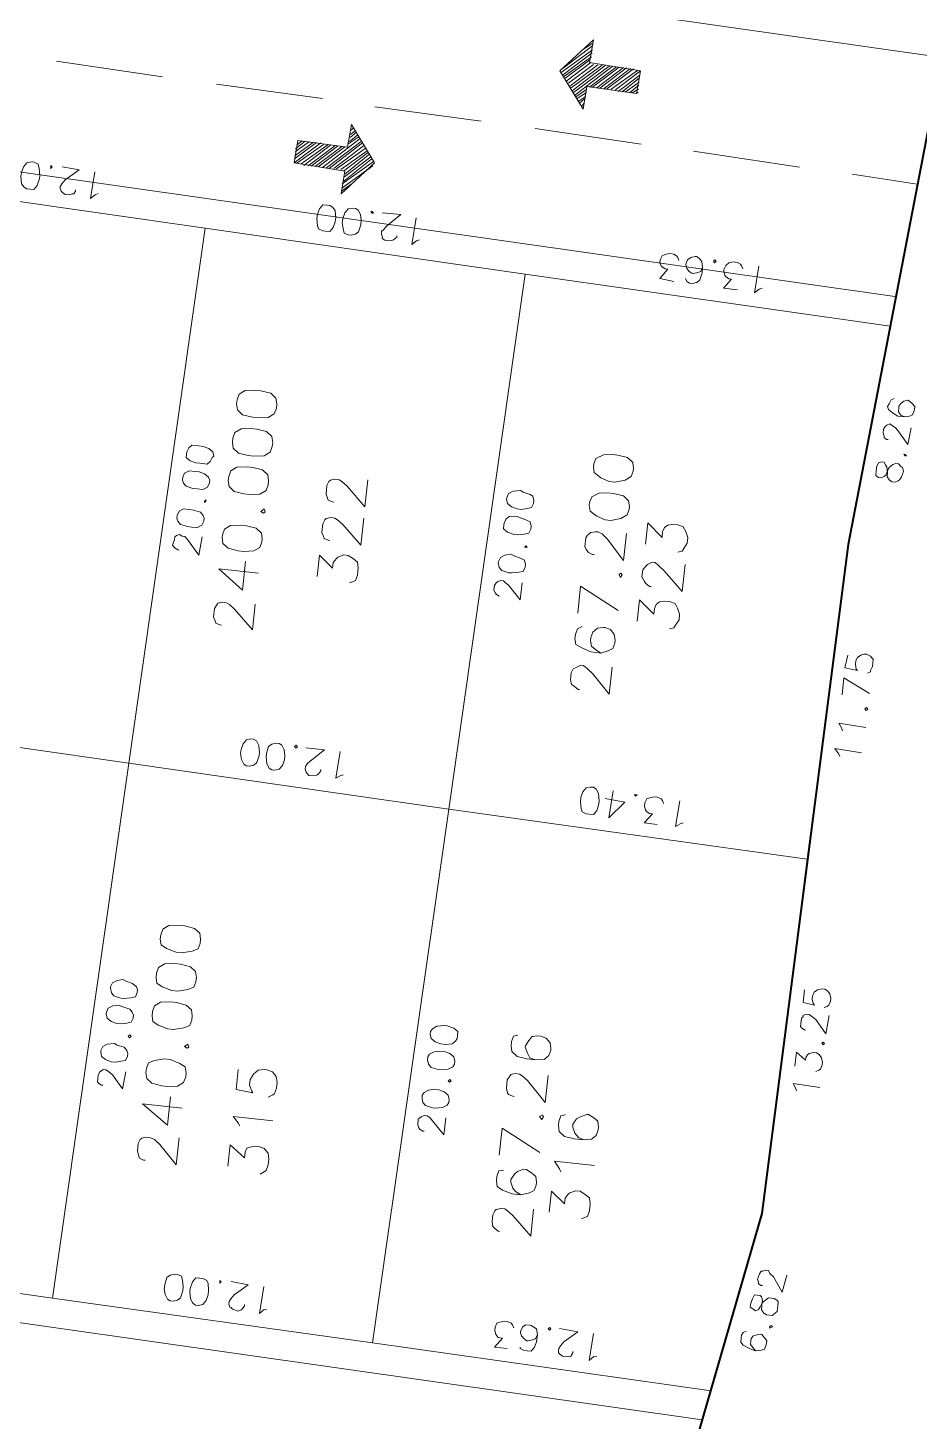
# Model space of a CAD drawing. Header units: metres. Extents: x -977055 to 805873, y -1033982 to 242021.
# Drawn here: x 2734.2 to 2767.4, y 776.1 to 828 of the extents above; entities that cross this region are included whole.
import ezdxf

# ---------------------------------------------------------------- set-up
doc = ezdxf.new("R2010")
doc.units = ezdxf.units.M
for name, color, linetype in [('PDF_acera', 7, 'Continuous'), ('PDF_areas por lote', 7, 'Continuous'), ('PDF_COTAS', 7, 'Continuous'), ('PDF_linea de centro', 7, 'Continuous'), ('PDF_LOTES', 7, 'Continuous'), ('PDF_No. lotes', 7, 'Continuous'), ('PDF_Poligono Ceres', 7, 'Continuous'), ('PDF_VIAS', 7, 'Continuous')]:
    doc.layers.add(name, color=color, linetype=linetype)

# ---------------------------------------------------------------- blocks, each defined once
blk = doc.blocks.new('CALLE')
at = {"layer": 'PDF_acera', "lineweight": 9}
for points in [[(-159.8184, -288.985536), (-157.320576, -216.294624), (-158.632992, -214.897536), (-189.707616, -213.839136), (-191.062368, -215.151552), (-193.517856, -286.868736)], [(-152.62128, -289.620576), (-150.123456, -216.506304), (-148.768704, -215.236224), (-117.651744, -216.294624), (-116.381664, -217.691712), (-118.921824, -291.822048)]]:
    blk.add_lwpolyline(points, dxfattribs=at)
at = {"layer": 'PDF_areas por lote', "lineweight": 9}
for points in [[(-187.633152, -269.637984), (-187.633152, -269.595648), (-187.590816, -269.46864), (-187.506144, -269.426304), (-187.379136, -269.383968), (-187.167456, -269.383968), (-187.040448, -269.426304), (-186.998112, -269.46864), (-186.955776, -269.595648), (-186.955776, -269.722656), (-186.998112, -269.849664), (-187.12512, -270.019008), (-187.675488, -270.569376), (-186.871104, -270.569376)], [(-185.982048, -270.569376), (-185.982048, -269.383968), (-186.532416, -270.188352), (-185.685696, -270.188352)], [(-171.630144, -270.188352), (-171.630144, -270.146016), (-171.587808, -270.019008), (-171.503136, -269.976672), (-171.418464, -269.934336), (-171.164448, -269.934336), (-171.079776, -269.976672), (-170.995104, -270.019008), (-170.952768, -270.146016), (-170.952768, -270.273024), (-170.995104, -270.357696), (-171.122112, -270.52704), (-171.67248, -271.119744), (-170.910432, -271.119744)], [(-169.97904, -271.119744), (-169.97904, -269.934336), (-170.529408, -270.696384), (-169.682688, -270.696384)], [(-188.60688, -280.306656), (-188.60688, -280.26432), (-188.522208, -280.137312), (-188.479872, -280.094976), (-188.352864, -280.05264), (-188.141184, -280.05264), (-188.014176, -280.094976), (-187.97184, -280.137312), (-187.929504, -280.26432), (-187.929504, -280.391328), (-187.97184, -280.476), (-188.098848, -280.645344), (-188.649216, -281.238048), (-187.844832, -281.238048)], [(-186.786432, -280.221984), (-186.828768, -280.094976), (-186.998112, -280.05264), (-187.12512, -280.05264), (-187.294464, -280.094976), (-187.379136, -280.26432), (-187.463808, -280.560672), (-187.463808, -280.814688), (-187.379136, -281.068704), (-187.294464, -281.195712), (-187.12512, -281.238048), (-187.040448, -281.238048), (-186.871104, -281.195712), (-186.786432, -281.068704), (-186.70176, -280.89936), (-186.70176, -280.814688), (-186.786432, -280.645344), (-186.871104, -280.560672), (-187.040448, -280.476), (-187.12512, -280.476), (-187.294464, -280.560672), (-187.379136, -280.645344), (-187.463808, -280.814688)], [(-186.151392, -281.238048), (-185.558688, -280.05264), (-186.363072, -280.05264)], [(-184.58496, -280.306656), (-184.58496, -280.26432), (-184.542624, -280.137312), (-184.500288, -280.094976), (-184.37328, -280.05264), (-184.119264, -280.05264), (-184.034592, -280.094976), (-183.94992, -280.137312), (-183.907584, -280.26432), (-183.907584, -280.391328), (-183.94992, -280.476), (-184.076928, -280.645344), (-184.669632, -281.238048), (-183.865248, -281.238048)], [(-182.764512, -280.221984), (-182.806848, -280.094976), (-182.976192, -280.05264), (-183.1032, -280.05264), (-183.272544, -280.094976), (-183.399552, -280.26432), (-183.441888, -280.560672), (-183.441888, -280.814688), (-183.399552, -281.068704), (-183.272544, -281.195712), (-183.1032, -281.238048), (-183.060864, -281.238048), (-182.89152, -281.195712), (-182.764512, -281.068704), (-182.722176, -280.89936), (-182.722176, -280.814688), (-182.764512, -280.645344), (-182.89152, -280.560672), (-183.060864, -280.476), (-183.1032, -280.476), (-183.272544, -280.560672), (-183.399552, -280.645344), (-183.441888, -280.814688)], [(-172.392192, -280.941696), (-172.392192, -280.89936), (-172.30752, -280.772352), (-172.265184, -280.68768), (-172.138176, -280.645344), (-171.926496, -280.645344), (-171.799488, -280.68768), (-171.757152, -280.772352), (-171.67248, -280.89936), (-171.67248, -280.984032), (-171.757152, -281.11104), (-171.88416, -281.280384), (-172.434528, -281.830752), (-171.630144, -281.830752)], [(-170.529408, -280.814688), (-170.61408, -280.68768), (-170.783424, -280.645344), (-170.910432, -280.645344), (-171.079776, -280.68768), (-171.164448, -280.89936), (-171.24912, -281.153376), (-171.24912, -281.449728), (-171.164448, -281.661408), (-171.079776, -281.788416), (-170.910432, -281.830752), (-170.82576, -281.830752), (-170.656416, -281.788416), (-170.529408, -281.661408), (-170.487072, -281.492064), (-170.487072, -281.449728), (-170.529408, -281.280384), (-170.656416, -281.153376), (-170.82576, -281.11104), (-170.910432, -281.11104), (-171.079776, -281.153376), (-171.164448, -281.280384), (-171.24912, -281.449728)], [(-169.936704, -281.830752), (-169.344, -280.645344), (-170.148384, -280.645344)], [(-168.370272, -280.941696), (-168.370272, -280.89936), (-168.327936, -280.772352), (-168.243264, -280.68768), (-168.158592, -280.645344), (-167.904576, -280.645344), (-167.819904, -280.68768), (-167.735232, -280.772352), (-167.692896, -280.89936), (-167.692896, -280.984032), (-167.735232, -281.11104), (-167.86224, -281.280384), (-168.454944, -281.830752), (-167.65056, -281.830752)]]:
    blk.add_lwpolyline(points, dxfattribs=at)
for points in [[(-185.050656, -269.383968), (-185.22, -269.426304), (-185.347008, -269.595648), (-185.389344, -269.892), (-185.389344, -270.061344), (-185.347008, -270.357696), (-185.22, -270.52704), (-185.050656, -270.569376), (-184.923648, -270.569376), (-184.754304, -270.52704), (-184.669632, -270.357696), (-184.58496, -270.061344), (-184.58496, -269.892), (-184.669632, -269.595648), (-184.754304, -269.426304), (-184.923648, -269.383968)], [(-183.357216, -269.383968), (-183.52656, -269.426304), (-183.611232, -269.595648), (-183.695904, -269.892), (-183.695904, -270.061344), (-183.611232, -270.357696), (-183.52656, -270.52704), (-183.357216, -270.569376), (-183.230208, -270.569376), (-183.060864, -270.52704), (-182.933856, -270.357696), (-182.89152, -270.061344), (-182.89152, -269.892), (-182.933856, -269.595648), (-183.060864, -269.426304), (-183.230208, -269.383968)], [(-182.214144, -269.383968), (-182.383488, -269.426304), (-182.46816, -269.595648), (-182.552832, -269.892), (-182.552832, -270.061344), (-182.46816, -270.357696), (-182.383488, -270.52704), (-182.214144, -270.569376), (-182.087136, -270.569376), (-181.917792, -270.52704), (-181.790784, -270.357696), (-181.748448, -270.061344), (-181.748448, -269.892), (-181.790784, -269.595648), (-181.917792, -269.426304), (-182.087136, -269.383968)], [(-181.071072, -269.383968), (-181.240416, -269.426304), (-181.325088, -269.595648), (-181.40976, -269.892), (-181.40976, -270.061344), (-181.325088, -270.357696), (-181.240416, -270.52704), (-181.071072, -270.569376), (-180.944064, -270.569376), (-180.77472, -270.52704), (-180.647712, -270.357696), (-180.605376, -270.061344), (-180.605376, -269.892), (-180.647712, -269.595648), (-180.77472, -269.426304), (-180.944064, -269.383968)], [(-169.047648, -269.934336), (-169.216992, -269.976672), (-169.344, -270.146016), (-169.386336, -270.442368), (-169.386336, -270.611712), (-169.344, -270.908064), (-169.216992, -271.077408), (-169.047648, -271.119744), (-168.962976, -271.119744), (-168.793632, -271.077408), (-168.666624, -270.908064), (-168.624288, -270.611712), (-168.624288, -270.442368), (-168.666624, -270.146016), (-168.793632, -269.976672), (-168.962976, -269.934336)], [(-167.354208, -269.934336), (-167.523552, -269.976672), (-167.65056, -270.146016), (-167.692896, -270.442368), (-167.692896, -270.611712), (-167.65056, -270.908064), (-167.523552, -271.077408), (-167.354208, -271.119744), (-167.2272, -271.119744), (-167.057856, -271.077408), (-166.930848, -270.908064), (-166.888512, -270.611712), (-166.888512, -270.442368), (-166.930848, -270.146016), (-167.057856, -269.976672), (-167.2272, -269.934336)], [(-166.211136, -269.934336), (-166.38048, -269.976672), (-166.507488, -270.146016), (-166.549824, -270.442368), (-166.549824, -270.611712), (-166.507488, -270.908064), (-166.38048, -271.077408), (-166.211136, -271.119744), (-166.084128, -271.119744), (-165.914784, -271.077408), (-165.787776, -270.908064), (-165.74544, -270.611712), (-165.74544, -270.442368), (-165.787776, -270.146016), (-165.914784, -269.976672), (-166.084128, -269.934336)], [(-165.068064, -269.934336), (-165.237408, -269.976672), (-165.364416, -270.146016), (-165.406752, -270.442368), (-165.406752, -270.611712), (-165.364416, -270.908064), (-165.237408, -271.077408), (-165.068064, -271.119744), (-164.941056, -271.119744), (-164.771712, -271.077408), (-164.644704, -270.908064), (-164.602368, -270.611712), (-164.602368, -270.442368), (-164.644704, -270.146016), (-164.771712, -269.976672), (-164.941056, -269.934336)], [(-184.1616, -270.442368), (-184.203936, -270.52704), (-184.1616, -270.569376), (-184.076928, -270.52704)], [(-168.158592, -270.992736), (-168.200928, -271.077408), (-168.158592, -271.119744), (-168.07392, -271.077408)], [(-166.930848, -280.645344), (-167.100192, -280.68768), (-167.2272, -280.89936), (-167.311872, -281.153376), (-167.311872, -281.32272), (-167.2272, -281.619072), (-167.100192, -281.788416), (-166.930848, -281.830752), (-166.846176, -281.830752), (-166.676832, -281.788416), (-166.549824, -281.619072), (-166.507488, -281.32272), (-166.507488, -281.153376), (-166.549824, -280.89936), (-166.676832, -280.68768), (-166.846176, -280.645344)], [(-165.787776, -280.645344), (-165.95712, -280.68768), (-166.084128, -280.89936), (-166.1688, -281.153376), (-166.1688, -281.32272), (-166.084128, -281.619072), (-165.95712, -281.788416), (-165.787776, -281.830752), (-165.703104, -281.830752), (-165.53376, -281.788416), (-165.406752, -281.619072), (-165.364416, -281.32272), (-165.364416, -281.153376), (-165.406752, -280.89936), (-165.53376, -280.68768), (-165.703104, -280.645344)], [(-185.092992, -281.11104), (-185.177664, -281.195712), (-185.092992, -281.238048), (-185.050656, -281.195712)], [(-168.878304, -281.74608), (-168.962976, -281.788416), (-168.878304, -281.830752), (-168.835968, -281.788416)]]:
    blk.add_lwpolyline(points, close=True, dxfattribs=at)
at = {"layer": 'PDF_COTAS', "lineweight": 9}
for points in [[(-159.39504, -263.160576), (-159.39504, -263.287584), (-159.268032, -263.372256), (-159.056352, -263.414592), (-158.97168, -263.414592), (-158.76, -263.372256), (-158.632992, -263.32992), (-158.590656, -263.202912), (-158.590656, -263.11824), (-158.632992, -262.991232), (-158.76, -262.90656), (-158.929344, -262.864224), (-159.056352, -262.864224), (-159.268032, -262.90656), (-159.352704, -262.991232), (-159.39504, -263.075904)], [(-158.717664, -263.710944), (-158.675328, -263.75328), (-158.632992, -263.710944), (-158.675328, -263.710944)], [(-185.092992, -268.791264), (-185.601024, -268.748928), (-185.22, -268.41024), (-185.135328, -268.283232), (-185.092992, -268.19856), (-185.092992, -268.113888), (-185.135328, -268.071552), (-185.177664, -268.029216), (-185.262336, -267.98688), (-185.389344, -267.98688), (-185.474016, -267.98688), (-185.516352, -268.029216), (-185.558688, -268.113888), (-185.558688, -268.156224), (-185.558688, -268.113888), (-185.516352, -268.029216), (-185.474016, -267.98688), (-185.389344, -267.98688), (-185.262336, -267.98688), (-185.177664, -268.029216), (-185.135328, -268.071552), (-185.092992, -268.113888), (-185.092992, -268.19856), (-185.135328, -268.283232), (-185.22, -268.41024), (-185.601024, -268.748928)], [(-184.58496, -267.98688), (-184.711968, -268.029216), (-184.79664, -268.156224), (-184.838976, -268.325568), (-184.838976, -268.452576), (-184.79664, -268.62192), (-184.754304, -268.748928), (-184.627296, -268.791264), (-184.542624, -268.791264), (-184.457952, -268.748928), (-184.37328, -268.664256), (-184.330944, -268.452576), (-184.288608, -268.367904), (-184.330944, -268.156224), (-184.415616, -268.029216), (-184.542624, -267.98688)], [(-184.58496, -267.98688), (-184.711968, -268.029216), (-184.79664, -268.156224), (-184.838976, -268.325568), (-184.838976, -268.452576), (-184.79664, -268.62192), (-184.754304, -268.748928), (-184.627296, -268.791264), (-184.542624, -268.791264), (-184.457952, -268.748928), (-184.37328, -268.664256), (-184.330944, -268.452576), (-184.288608, -268.367904), (-184.330944, -268.156224), (-184.415616, -268.029216), (-184.542624, -267.98688)], [(-183.441888, -268.029216), (-183.568896, -268.071552), (-183.653568, -268.19856), (-183.695904, -268.367904), (-183.695904, -268.494912), (-183.653568, -268.664256), (-183.611232, -268.791264), (-183.484224, -268.8336), (-183.399552, -268.8336), (-183.31488, -268.791264), (-183.230208, -268.706592), (-183.187872, -268.494912), (-183.145536, -268.367904), (-183.187872, -268.19856), (-183.272544, -268.071552), (-183.399552, -268.029216)], [(-183.441888, -268.029216), (-183.568896, -268.071552), (-183.653568, -268.19856), (-183.695904, -268.367904), (-183.695904, -268.494912), (-183.653568, -268.664256), (-183.611232, -268.791264), (-183.484224, -268.8336), (-183.399552, -268.8336), (-183.31488, -268.791264), (-183.230208, -268.706592), (-183.187872, -268.494912), (-183.145536, -268.367904), (-183.187872, -268.19856), (-183.272544, -268.071552), (-183.399552, -268.029216)], [(-182.67984, -268.071552), (-182.806848, -268.113888), (-182.89152, -268.19856), (-182.933856, -268.41024), (-182.933856, -268.494912), (-182.89152, -268.706592), (-182.849184, -268.8336), (-182.722176, -268.875936), (-182.637504, -268.875936), (-182.552832, -268.8336), (-182.46816, -268.706592), (-182.425824, -268.537248), (-182.383488, -268.41024), (-182.425824, -268.240896), (-182.510496, -268.113888), (-182.637504, -268.071552)], [(-182.67984, -268.071552), (-182.806848, -268.113888), (-182.89152, -268.19856), (-182.933856, -268.41024), (-182.933856, -268.494912), (-182.89152, -268.706592), (-182.849184, -268.8336), (-182.722176, -268.875936), (-182.637504, -268.875936), (-182.552832, -268.8336), (-182.46816, -268.706592), (-182.425824, -268.537248), (-182.383488, -268.41024), (-182.425824, -268.240896), (-182.510496, -268.113888), (-182.637504, -268.071552)], [(-169.089984, -269.341632), (-169.640352, -269.299296), (-169.216992, -268.918272), (-169.13232, -268.8336), (-169.13232, -268.748928), (-169.089984, -268.664256), (-169.13232, -268.579584), (-169.174656, -268.537248), (-169.259328, -268.537248), (-169.428672, -268.494912), (-169.471008, -268.537248), (-169.513344, -268.579584), (-169.55568, -268.664256), (-169.55568, -268.706592), (-169.55568, -268.664256), (-169.513344, -268.579584), (-169.471008, -268.537248), (-169.428672, -268.494912), (-169.259328, -268.537248), (-169.174656, -268.537248), (-169.13232, -268.579584), (-169.089984, -268.664256), (-169.13232, -268.748928), (-169.13232, -268.8336), (-169.216992, -268.918272), (-169.640352, -269.299296)], [(-168.624288, -268.537248), (-168.70896, -268.579584), (-168.793632, -268.664256), (-168.835968, -268.875936), (-168.835968, -269.002944), (-168.835968, -269.172288), (-168.751296, -269.299296), (-168.624288, -269.341632), (-168.539616, -269.341632), (-168.454944, -269.299296), (-168.370272, -269.214624), (-168.327936, -269.002944), (-168.327936, -268.875936), (-168.327936, -268.706592), (-168.412608, -268.579584), (-168.539616, -268.537248)], [(-168.624288, -268.537248), (-168.70896, -268.579584), (-168.793632, -268.664256), (-168.835968, -268.875936), (-168.835968, -269.002944), (-168.835968, -269.172288), (-168.751296, -269.299296), (-168.624288, -269.341632), (-168.539616, -269.341632), (-168.454944, -269.299296), (-168.370272, -269.214624), (-168.327936, -269.002944), (-168.327936, -268.875936), (-168.327936, -268.706592), (-168.412608, -268.579584), (-168.539616, -268.537248)], [(-167.481216, -268.579584), (-167.565888, -268.62192), (-167.65056, -268.706592), (-167.692896, -268.918272), (-167.692896, -269.04528), (-167.692896, -269.214624), (-167.608224, -269.341632), (-167.481216, -269.383968), (-167.396544, -269.383968), (-167.311872, -269.341632), (-167.2272, -269.214624), (-167.184864, -269.04528), (-167.184864, -268.918272), (-167.184864, -268.748928), (-167.269536, -268.62192), (-167.396544, -268.579584)], [(-167.481216, -268.579584), (-167.565888, -268.62192), (-167.65056, -268.706592), (-167.692896, -268.918272), (-167.692896, -269.04528), (-167.692896, -269.214624), (-167.608224, -269.341632), (-167.481216, -269.383968), (-167.396544, -269.383968), (-167.311872, -269.341632), (-167.2272, -269.214624), (-167.184864, -269.04528), (-167.184864, -268.918272), (-167.184864, -268.748928), (-167.269536, -268.62192), (-167.396544, -268.579584)], [(-166.719168, -268.62192), (-166.80384, -268.62192), (-166.888512, -268.748928), (-166.930848, -268.918272), (-166.930848, -269.04528), (-166.930848, -269.25696), (-166.846176, -269.341632), (-166.719168, -269.383968), (-166.676832, -269.426304), (-166.549824, -269.383968), (-166.465152, -269.25696), (-166.422816, -269.087616), (-166.422816, -268.960608), (-166.422816, -268.748928), (-166.507488, -268.664256), (-166.634496, -268.62192)], [(-166.719168, -268.62192), (-166.80384, -268.62192), (-166.888512, -268.748928), (-166.930848, -268.918272), (-166.930848, -269.04528), (-166.930848, -269.25696), (-166.846176, -269.341632), (-166.719168, -269.383968), (-166.676832, -269.426304), (-166.549824, -269.383968), (-166.465152, -269.25696), (-166.422816, -269.087616), (-166.422816, -268.960608), (-166.422816, -268.748928), (-166.507488, -268.664256), (-166.634496, -268.62192)], [(-184.034592, -268.748928), (-184.076928, -268.791264), (-184.034592, -268.8336), (-183.992256, -268.791264)], [(-184.034592, -268.748928), (-184.076928, -268.791264), (-184.034592, -268.8336), (-183.992256, -268.791264)], [(-168.031584, -269.299296), (-168.07392, -269.299296), (-168.031584, -269.341632), (-167.989248, -269.341632)], [(-168.031584, -269.299296), (-168.07392, -269.299296), (-168.031584, -269.341632), (-167.989248, -269.341632)], [(-191.697408, -270.908064), (-191.655072, -271.035072), (-191.5704, -271.119744), (-191.35872, -271.16208), (-191.231712, -271.16208), (-191.062368, -271.119744), (-190.93536, -271.077408), (-190.893024, -270.9504), (-190.893024, -270.865728), (-190.93536, -270.73872), (-191.020032, -270.654048), (-191.231712, -270.611712), (-191.35872, -270.611712), (-191.528064, -270.654048), (-191.655072, -270.73872), (-191.697408, -270.823392)], [(-175.6944, -271.458432), (-175.652064, -271.58544), (-175.567392, -271.670112), (-175.355712, -271.712448), (-175.27104, -271.712448), (-175.05936, -271.670112), (-174.932352, -271.58544), (-174.890016, -271.500768), (-174.890016, -271.416096), (-174.932352, -271.289088), (-175.05936, -271.204416), (-175.228704, -271.16208), (-175.355712, -271.16208), (-175.525056, -271.204416), (-175.652064, -271.289088), (-175.6944, -271.37376)], [(-175.6944, -271.458432), (-175.652064, -271.58544), (-175.567392, -271.670112), (-175.355712, -271.712448), (-175.27104, -271.712448), (-175.05936, -271.670112), (-174.932352, -271.58544), (-174.890016, -271.500768), (-174.890016, -271.416096), (-174.932352, -271.289088), (-175.05936, -271.204416), (-175.228704, -271.16208), (-175.355712, -271.16208), (-175.525056, -271.204416), (-175.652064, -271.289088), (-175.6944, -271.37376)], [(-191.739744, -271.670112), (-191.697408, -271.79712), (-191.5704, -271.881792), (-191.401056, -271.924128), (-191.274048, -271.924128), (-191.062368, -271.881792), (-190.977696, -271.839456), (-190.93536, -271.712448), (-190.93536, -271.627776), (-190.93536, -271.500768), (-191.062368, -271.416096), (-191.274048, -271.37376), (-191.35872, -271.37376), (-191.5704, -271.416096), (-191.697408, -271.500768), (-191.739744, -271.58544)], [(-175.736736, -272.22048), (-175.6944, -272.347488), (-175.567392, -272.43216), (-175.398048, -272.474496), (-175.27104, -272.474496), (-175.101696, -272.43216), (-174.974688, -272.347488), (-174.932352, -272.262816), (-174.932352, -272.178144), (-174.974688, -272.051136), (-175.05936, -271.966464), (-175.27104, -271.924128), (-175.355712, -271.924128), (-175.567392, -271.966464), (-175.6944, -272.051136), (-175.736736, -272.135808)], [(-175.736736, -272.22048), (-175.6944, -272.347488), (-175.567392, -272.43216), (-175.398048, -272.474496), (-175.27104, -272.474496), (-175.101696, -272.43216), (-174.974688, -272.347488), (-174.932352, -272.262816), (-174.932352, -272.178144), (-174.974688, -272.051136), (-175.05936, -271.966464), (-175.27104, -271.924128), (-175.355712, -271.924128), (-175.567392, -271.966464), (-175.6944, -272.051136), (-175.736736, -272.135808)], [(-159.691392, -272.0088), (-159.691392, -272.135808), (-159.564384, -272.22048), (-159.39504, -272.262816), (-159.268032, -272.262816), (-159.056352, -272.22048), (-158.97168, -272.135808), (-158.929344, -272.051136), (-158.929344, -271.966464), (-158.929344, -271.839456), (-159.056352, -271.754784), (-159.225696, -271.712448), (-159.352704, -271.712448), (-159.564384, -271.754784), (-159.649056, -271.79712), (-159.691392, -271.924128)], [(-191.020032, -272.22048), (-190.977696, -272.262816), (-190.93536, -272.22048), (-190.977696, -272.22048)], [(-175.017024, -272.770848), (-174.974688, -272.813184), (-174.932352, -272.770848), (-174.974688, -272.728512)], [(-175.017024, -272.770848), (-174.974688, -272.813184), (-174.932352, -272.770848), (-174.974688, -272.728512)], [(-159.733728, -272.770848), (-159.691392, -272.897856), (-159.60672, -272.982528), (-159.39504, -273.024864), (-159.268032, -273.024864), (-159.098688, -272.982528), (-158.97168, -272.897856), (-158.929344, -272.813184), (-158.929344, -272.728512), (-158.97168, -272.601504), (-159.098688, -272.516832), (-159.268032, -272.474496), (-159.39504, -272.474496), (-159.564384, -272.516832), (-159.691392, -272.559168), (-159.733728, -272.686176)], [(-174.974688, -273.0672), (-174.974688, -273.617568), (-175.355712, -273.236544), (-175.440384, -273.151872), (-175.525056, -273.109536), (-175.609728, -273.109536), (-175.6944, -273.151872), (-175.736736, -273.194208), (-175.779072, -273.236544), (-175.779072, -273.405888), (-175.736736, -273.49056), (-175.6944, -273.532896), (-175.609728, -273.575232), (-175.567392, -273.575232), (-175.609728, -273.575232), (-175.6944, -273.532896), (-175.736736, -273.49056), (-175.779072, -273.405888), (-175.779072, -273.236544), (-175.736736, -273.194208), (-175.6944, -273.151872), (-175.609728, -273.109536), (-175.525056, -273.109536), (-175.440384, -273.151872), (-175.355712, -273.236544), (-174.974688, -273.617568)], [(-159.014016, -273.321216), (-159.014016, -273.363552), (-158.97168, -273.321216), (-158.97168, -273.27888)], [(-174.974688, -274.083264), (-175.779072, -274.040928), (-175.6944, -274.167936), (-175.652064, -274.252608), (-175.6944, -274.167936), (-175.779072, -274.040928)], [(-185.43168, -278.3592), (-185.939712, -278.3592), (-185.558688, -277.978176), (-185.474016, -277.893504), (-185.43168, -277.808832), (-185.43168, -277.72416), (-185.474016, -277.639488), (-185.516352, -277.597152), (-185.558688, -277.554816), (-185.728032, -277.554816), (-185.812704, -277.597152), (-185.85504, -277.639488), (-185.897376, -277.72416), (-185.897376, -277.766496), (-185.897376, -277.72416), (-185.85504, -277.639488), (-185.812704, -277.597152), (-185.728032, -277.554816), (-185.558688, -277.554816), (-185.516352, -277.597152), (-185.474016, -277.639488), (-185.43168, -277.72416), (-185.43168, -277.808832), (-185.474016, -277.893504), (-185.558688, -277.978176), (-185.939712, -278.3592)], [(-184.923648, -277.597152), (-185.050656, -277.639488), (-185.135328, -277.72416), (-185.177664, -277.93584), (-185.177664, -278.020512), (-185.135328, -278.232192), (-185.050656, -278.3592), (-184.965984, -278.401536), (-184.881312, -278.401536), (-184.754304, -278.3592), (-184.669632, -278.232192), (-184.627296, -278.062848), (-184.627296, -277.93584), (-184.669632, -277.766496), (-184.754304, -277.639488), (-184.838976, -277.597152)], [(-184.923648, -277.597152), (-185.050656, -277.639488), (-185.135328, -277.72416), (-185.177664, -277.93584), (-185.177664, -278.020512), (-185.135328, -278.232192), (-185.050656, -278.3592), (-184.965984, -278.401536), (-184.881312, -278.401536), (-184.754304, -278.3592), (-184.669632, -278.232192), (-184.627296, -278.062848), (-184.627296, -277.93584), (-184.669632, -277.766496), (-184.754304, -277.639488), (-184.838976, -277.597152)], [(-183.780576, -277.639488), (-183.907584, -277.681824), (-183.992256, -277.766496), (-184.034592, -277.978176), (-184.034592, -278.062848), (-183.992256, -278.274528), (-183.907584, -278.401536), (-183.822912, -278.443872), (-183.73824, -278.443872), (-183.611232, -278.401536), (-183.52656, -278.274528), (-183.484224, -278.105184), (-183.484224, -277.978176), (-183.52656, -277.808832), (-183.611232, -277.681824), (-183.695904, -277.639488)], [(-183.780576, -277.639488), (-183.907584, -277.681824), (-183.992256, -277.766496), (-184.034592, -277.978176), (-184.034592, -278.062848), (-183.992256, -278.274528), (-183.907584, -278.401536), (-183.822912, -278.443872), (-183.73824, -278.443872), (-183.611232, -278.401536), (-183.52656, -278.274528), (-183.484224, -278.105184), (-183.484224, -277.978176), (-183.52656, -277.808832), (-183.611232, -277.681824), (-183.695904, -277.639488)], [(-183.018528, -277.639488), (-183.145536, -277.681824), (-183.230208, -277.808832), (-183.272544, -277.978176), (-183.272544, -278.105184), (-183.230208, -278.316864), (-183.145536, -278.401536), (-183.060864, -278.443872), (-182.976192, -278.443872), (-182.849184, -278.443872), (-182.764512, -278.316864), (-182.722176, -278.105184), (-182.722176, -278.020512), (-182.764512, -277.808832), (-182.849184, -277.681824), (-182.933856, -277.639488)], [(-183.018528, -277.639488), (-183.145536, -277.681824), (-183.230208, -277.808832), (-183.272544, -277.978176), (-183.272544, -278.105184), (-183.230208, -278.316864), (-183.145536, -278.401536), (-183.060864, -278.443872), (-182.976192, -278.443872), (-182.849184, -278.443872), (-182.764512, -278.316864), (-182.722176, -278.105184), (-182.722176, -278.020512), (-182.764512, -277.808832), (-182.849184, -277.681824), (-182.933856, -277.639488)], [(-169.428672, -278.909568), (-169.936704, -278.909568), (-169.55568, -278.528544), (-169.471008, -278.401536), (-169.428672, -278.3592), (-169.428672, -278.274528), (-169.471008, -278.189856), (-169.513344, -278.14752), (-169.598016, -278.105184), (-169.725024, -278.105184), (-169.809696, -278.14752), (-169.852032, -278.189856), (-169.894368, -278.274528), (-169.852032, -278.189856), (-169.809696, -278.14752), (-169.725024, -278.105184), (-169.598016, -278.105184), (-169.513344, -278.14752), (-169.471008, -278.189856), (-169.428672, -278.274528), (-169.428672, -278.3592), (-169.471008, -278.401536), (-169.55568, -278.528544), (-169.936704, -278.909568)], [(-168.92064, -278.14752), (-169.047648, -278.189856), (-169.13232, -278.274528), (-169.174656, -278.486208), (-169.174656, -278.57088), (-169.13232, -278.78256), (-169.089984, -278.909568), (-168.962976, -278.951904), (-168.878304, -278.951904), (-168.751296, -278.909568), (-168.70896, -278.78256), (-168.666624, -278.613216), (-168.624288, -278.486208), (-168.666624, -278.316864), (-168.751296, -278.189856), (-168.878304, -278.14752)], [(-168.92064, -278.14752), (-169.047648, -278.189856), (-169.13232, -278.274528), (-169.174656, -278.486208), (-169.174656, -278.57088), (-169.13232, -278.78256), (-169.089984, -278.909568), (-168.962976, -278.951904), (-168.878304, -278.951904), (-168.751296, -278.909568), (-168.70896, -278.78256), (-168.666624, -278.613216), (-168.624288, -278.486208), (-168.666624, -278.316864), (-168.751296, -278.189856), (-168.878304, -278.14752)], [(-167.777568, -278.189856), (-167.904576, -278.189856), (-167.989248, -278.316864), (-168.031584, -278.528544), (-168.031584, -278.613216), (-167.989248, -278.824896), (-167.946912, -278.951904), (-167.819904, -278.99424), (-167.735232, -278.99424), (-167.608224, -278.951904), (-167.565888, -278.824896), (-167.523552, -278.655552), (-167.481216, -278.528544), (-167.523552, -278.316864), (-167.608224, -278.232192), (-167.735232, -278.189856)], [(-167.777568, -278.189856), (-167.904576, -278.189856), (-167.989248, -278.316864), (-168.031584, -278.528544), (-168.031584, -278.613216), (-167.989248, -278.824896), (-167.946912, -278.951904), (-167.819904, -278.99424), (-167.735232, -278.99424), (-167.608224, -278.951904), (-167.565888, -278.824896), (-167.523552, -278.655552), (-167.481216, -278.528544), (-167.523552, -278.316864), (-167.608224, -278.232192), (-167.735232, -278.189856)], [(-167.01552, -278.189856), (-167.142528, -278.232192), (-167.2272, -278.3592), (-167.269536, -278.528544), (-167.269536, -278.655552), (-167.2272, -278.824896), (-167.184864, -278.951904), (-167.057856, -278.99424), (-166.973184, -278.99424), (-166.846176, -278.951904), (-166.80384, -278.867232), (-166.761504, -278.655552), (-166.719168, -278.57088), (-166.761504, -278.3592), (-166.846176, -278.232192), (-166.973184, -278.189856)], [(-167.01552, -278.189856), (-167.142528, -278.232192), (-167.2272, -278.3592), (-167.269536, -278.528544), (-167.269536, -278.655552), (-167.2272, -278.824896), (-167.184864, -278.951904), (-167.057856, -278.99424), (-166.973184, -278.99424), (-166.846176, -278.951904), (-166.80384, -278.867232), (-166.761504, -278.655552), (-166.719168, -278.57088), (-166.761504, -278.3592), (-166.846176, -278.232192), (-166.973184, -278.189856)], [(-184.330944, -278.316864), (-184.37328, -278.3592), (-184.330944, -278.401536), (-184.288608, -278.3592)], [(-184.330944, -278.316864), (-184.37328, -278.3592), (-184.330944, -278.401536), (-184.288608, -278.3592)], [(-168.370272, -278.867232), (-168.370272, -278.909568), (-168.370272, -278.951904), (-168.327936, -278.909568)], [(-168.370272, -278.867232), (-168.370272, -278.909568), (-168.370272, -278.951904), (-168.327936, -278.909568)], [(-176.033088, -281.619072), (-176.033088, -281.74608), (-175.90608, -281.830752), (-175.6944, -281.873088), (-175.609728, -281.873088), (-175.398048, -281.830752), (-175.27104, -281.74608), (-175.228704, -281.661408), (-175.228704, -281.576736), (-175.27104, -281.449728), (-175.398048, -281.365056), (-175.567392, -281.32272), (-175.6944, -281.32272), (-175.90608, -281.365056), (-175.990752, -281.407392), (-176.033088, -281.5344)], [(-176.033088, -281.619072), (-176.033088, -281.74608), (-175.90608, -281.830752), (-175.6944, -281.873088), (-175.609728, -281.873088), (-175.398048, -281.830752), (-175.27104, -281.74608), (-175.228704, -281.661408), (-175.228704, -281.576736), (-175.27104, -281.449728), (-175.398048, -281.365056), (-175.567392, -281.32272), (-175.6944, -281.32272), (-175.90608, -281.365056), (-175.990752, -281.407392), (-176.033088, -281.5344)], [(-191.35872, -282.084768), (-191.316384, -282.127104), (-191.274048, -282.084768), (-191.316384, -282.042432)], [(-175.525056, -282.042432), (-175.567392, -282.635136), (-176.075424, -282.211776), (-175.27104, -282.254112), (-176.075424, -282.211776), (-175.567392, -282.635136)], [(-175.355712, -282.931488), (-175.313376, -282.973824), (-175.313376, -282.931488), (-175.313376, -282.889152)], [(-175.355712, -282.931488), (-175.313376, -282.973824), (-175.313376, -282.931488), (-175.313376, -282.889152)], [(-175.48272, -283.778208), (-175.398048, -283.735872), (-175.355712, -283.693536), (-175.313376, -283.566528), (-175.313376, -283.481856), (-175.355712, -283.354848), (-175.398048, -283.270176), (-175.525056, -283.22784), (-175.609728, -283.22784), (-175.736736, -283.270176), (-175.779072, -283.312512), (-175.821408, -283.397184), (-175.821408, -283.481856), (-176.11776, -283.270176), (-176.11776, -283.6512), (-176.11776, -283.270176), (-175.821408, -283.481856), (-175.821408, -283.397184), (-175.779072, -283.312512), (-175.736736, -283.270176), (-175.609728, -283.22784), (-175.525056, -283.22784), (-175.398048, -283.270176), (-175.355712, -283.354848), (-175.313376, -283.481856), (-175.313376, -283.566528), (-175.355712, -283.693536), (-175.398048, -283.735872)], [(-159.39504, -283.566528), (-159.352704, -283.608864), (-159.310368, -283.566528), (-159.352704, -283.524192)], [(-175.355712, -284.243904), (-176.11776, -284.201568), (-176.033088, -284.328576), (-175.990752, -284.413248), (-176.033088, -284.328576), (-176.11776, -284.201568)], [(-189.919296, -287.927136), (-190.046304, -287.927136), (-190.08864, -288.011808), (-190.130976, -288.09648), (-190.08864, -288.181152), (-190.003968, -288.223488), (-189.87696, -288.265824), (-189.792288, -288.350496), (-189.707616, -288.435168), (-189.707616, -288.51984), (-189.707616, -288.604512), (-189.749952, -288.689184), (-189.792288, -288.73152), (-189.919296, -288.73152), (-190.08864, -288.73152), (-190.173312, -288.646848), (-190.215648, -288.604512), (-190.215648, -288.51984), (-190.215648, -288.435168), (-190.173312, -288.350496), (-190.08864, -288.265824), (-189.961632, -288.265824), (-189.792288, -288.265824), (-189.707616, -288.223488), (-189.66528, -288.181152), (-189.66528, -288.09648), (-189.66528, -288.011808), (-189.792288, -287.969472)], [(-190.554336, -288.562176), (-190.596672, -288.562176), (-190.554336, -288.646848), (-190.512, -288.604512)], [(-182.0448, -289.197216), (-182.087136, -289.239552), (-182.0448, -289.281888), (-182.002464, -289.239552)], [(-165.025728, -288.985536), (-165.152736, -288.985536), (-165.195072, -289.070208), (-165.195072, -289.15488), (-165.152736, -289.239552), (-165.1104, -289.281888), (-164.941056, -289.324224), (-164.856384, -289.36656), (-164.771712, -289.451232), (-164.729376, -289.535904), (-164.729376, -289.620576), (-164.814048, -289.705248), (-164.814048, -289.747584), (-164.941056, -289.78992), (-165.1104, -289.747584), (-165.195072, -289.705248), (-165.237408, -289.662912), (-165.279744, -289.57824), (-165.279744, -289.493568), (-165.237408, -289.408896), (-165.152736, -289.324224), (-165.025728, -289.324224), (-164.856384, -289.281888), (-164.814048, -289.239552), (-164.729376, -289.197216), (-164.729376, -289.112544), (-164.771712, -289.027872), (-164.89872, -288.985536)], [(-172.053504, -289.408896), (-172.09584, -289.451232), (-172.053504, -289.493568), (-172.011168, -289.451232)], [(-164.433024, -289.747584), (-164.47536, -289.78992), (-164.47536, -289.832256), (-164.433024, -289.78992)]]:
    blk.add_lwpolyline(points, close=True, dxfattribs=at)
for points in [[(-159.268032, -264.515328), (-159.310368, -264.515328), (-159.39504, -264.472992), (-159.39504, -264.430656), (-159.437376, -264.345984), (-159.437376, -264.218976), (-159.39504, -264.134304), (-159.352704, -264.091968), (-159.268032, -264.049632), (-159.225696, -264.049632), (-159.141024, -264.091968), (-159.014016, -264.17664), (-158.675328, -264.557664), (-158.632992, -264.049632)], [(-159.310368, -265.192704), (-159.352704, -265.108032), (-159.479712, -264.981024), (-158.675328, -265.02336)], [(-191.5704, -273.024864), (-191.612736, -273.024864), (-191.697408, -272.982528), (-191.739744, -272.940192), (-191.78208, -272.85552), (-191.739744, -272.686176), (-191.697408, -272.64384), (-191.697408, -272.601504), (-191.612736, -272.559168), (-191.528064, -272.559168), (-191.443392, -272.601504), (-191.316384, -272.686176), (-190.977696, -273.0672), (-190.93536, -272.559168)], [(-191.655072, -273.70224), (-191.655072, -273.617568), (-191.78208, -273.49056), (-190.977696, -273.532896)], [(-159.60672, -274.1256), (-159.649056, -274.1256), (-159.691392, -274.083264), (-159.733728, -274.040928), (-159.776064, -273.956256), (-159.776064, -273.786912), (-159.733728, -273.70224), (-159.691392, -273.70224), (-159.60672, -273.659904), (-159.522048, -273.659904), (-159.479712, -273.70224), (-159.352704, -273.786912), (-158.97168, -274.167936), (-158.97168, -273.617568)], [(-159.649056, -274.802976), (-159.691392, -274.718304), (-159.8184, -274.591296), (-159.014016, -274.633632)], [(-192.036096, -280.89936), (-192.036096, -280.518336), (-191.739744, -280.730016), (-191.739744, -280.603008), (-191.697408, -280.560672), (-191.655072, -280.518336), (-191.528064, -280.476), (-191.443392, -280.476), (-191.316384, -280.518336), (-191.274048, -280.603008), (-191.231712, -280.730016), (-191.231712, -280.814688), (-191.274048, -280.941696), (-191.316384, -280.984032), (-191.401056, -281.026368)], [(-191.951424, -281.280384), (-191.99376, -281.280384), (-192.036096, -281.407392), (-192.036096, -281.492064), (-192.036096, -281.619072), (-191.909088, -281.703744), (-191.739744, -281.74608), (-191.528064, -281.74608), (-191.35872, -281.703744), (-191.316384, -281.619072), (-191.274048, -281.5344), (-191.274048, -281.492064), (-191.274048, -281.365056), (-191.35872, -281.280384), (-191.485728, -281.238048), (-191.528064, -281.238048), (-191.612736, -281.280384), (-191.697408, -281.365056), (-191.739744, -281.449728), (-191.739744, -281.492064), (-191.697408, -281.619072), (-191.655072, -281.703744), (-191.528064, -281.74608)], [(-160.072416, -282.423456), (-160.03008, -282.000096), (-159.733728, -282.211776), (-159.733728, -282.127104), (-159.691392, -282.042432), (-159.649056, -282.000096), (-159.564384, -281.95776), (-159.479712, -281.95776), (-159.352704, -282.000096), (-159.310368, -282.084768), (-159.268032, -282.211776), (-159.268032, -282.338784), (-159.310368, -282.423456), (-159.352704, -282.465792), (-159.437376, -282.508128)], [(-191.909088, -282.846816), (-191.951424, -282.846816), (-192.036096, -282.80448), (-192.078432, -282.80448), (-192.078432, -282.719808), (-192.078432, -282.550464), (-192.036096, -282.465792), (-191.99376, -282.423456), (-191.951424, -282.423456), (-191.866752, -282.423456), (-191.78208, -282.465792), (-191.655072, -282.550464), (-191.316384, -282.931488), (-191.274048, -282.38112)], [(-159.945408, -282.762144), (-160.03008, -282.80448), (-160.072416, -282.889152), (-160.072416, -282.973824), (-160.03008, -283.100832), (-159.945408, -283.185504), (-159.733728, -283.22784), (-159.564384, -283.22784), (-159.39504, -283.185504), (-159.310368, -283.100832), (-159.268032, -283.01616), (-159.268032, -282.973824), (-159.310368, -282.846816), (-159.39504, -282.762144), (-159.522048, -282.719808), (-159.649056, -282.762144), (-159.733728, -282.846816), (-159.776064, -282.931488), (-159.776064, -282.973824), (-159.733728, -283.100832), (-159.691392, -283.185504), (-159.564384, -283.22784)], [(-191.99376, -283.566528), (-191.99376, -283.481856), (-192.120768, -283.354848), (-191.316384, -283.397184)], [(-160.114752, -284.328576), (-160.114752, -283.905216), (-159.8184, -284.116896), (-159.8184, -284.032224), (-159.776064, -283.947552), (-159.733728, -283.905216), (-159.60672, -283.86288), (-159.564384, -283.86288), (-159.437376, -283.905216), (-159.352704, -283.989888), (-159.310368, -284.116896), (-159.310368, -284.243904), (-159.352704, -284.328576), (-159.39504, -284.370912), (-159.479712, -284.413248)], [(-159.987744, -285.048288), (-160.03008, -284.963616), (-160.157088, -284.836608), (-159.352704, -284.878944)], [(-190.766016, -287.8848), (-190.808352, -287.800128), (-190.893024, -287.757792), (-190.977696, -287.757792), (-191.104704, -287.757792), (-191.189376, -287.842464), (-191.274048, -288.054144), (-191.316384, -288.223488), (-191.274048, -288.392832), (-191.231712, -288.477504), (-191.104704, -288.51984), (-190.977696, -288.51984), (-190.893024, -288.435168), (-190.808352, -288.350496), (-190.808352, -288.30816), (-190.850688, -288.181152), (-190.893024, -288.09648), (-190.977696, -288.054144), (-191.020032, -288.054144), (-191.14704, -288.054144), (-191.231712, -288.138816), (-191.316384, -288.223488)], [(-189.368928, -288.223488), (-189.368928, -288.181152), (-189.326592, -288.09648), (-189.284256, -288.09648), (-189.199584, -288.054144), (-189.03024, -288.09648), (-188.945568, -288.138816), (-188.945568, -288.181152), (-188.903232, -288.265824), (-188.903232, -288.350496), (-188.987904, -288.392832), (-189.072576, -288.51984), (-189.495936, -288.816192), (-188.987904, -288.900864)], [(-183.52656, -288.604512), (-183.441888, -288.562176), (-183.31488, -288.477504), (-183.357216, -289.281888)], [(-182.806848, -288.477504), (-182.383488, -288.477504), (-182.595168, -288.773856), (-182.510496, -288.773856), (-182.425824, -288.816192), (-182.383488, -288.858528), (-182.341152, -288.985536), (-182.341152, -289.070208), (-182.383488, -289.15488), (-182.46816, -289.239552), (-182.595168, -289.281888), (-182.67984, -289.281888), (-182.806848, -289.239552), (-182.849184, -289.197216), (-182.89152, -289.112544)], [(-181.706112, -288.689184), (-181.706112, -288.646848), (-181.663776, -288.562176), (-181.62144, -288.51984), (-181.536768, -288.51984), (-181.367424, -288.51984), (-181.325088, -288.562176), (-181.282752, -288.562176), (-181.240416, -288.646848), (-181.240416, -288.73152), (-181.282752, -288.816192), (-181.367424, -288.9432), (-181.748448, -289.281888), (-181.19808, -289.324224)], [(-180.520704, -288.51984), (-180.901728, -288.51984), (-180.944064, -288.858528), (-180.901728, -288.816192), (-180.77472, -288.773856), (-180.690048, -288.773856), (-180.56304, -288.816192), (-180.478368, -288.900864), (-180.436032, -289.027872), (-180.436032, -289.112544), (-180.478368, -289.197216), (-180.56304, -289.281888), (-180.690048, -289.324224), (-180.77472, -289.324224), (-180.901728, -289.281888), (-180.944064, -289.239552), (-180.9864, -289.15488)], [(-173.535264, -288.816192), (-173.450592, -288.773856), (-173.323584, -288.646848), (-173.36592, -289.451232)], [(-172.773216, -288.816192), (-172.688544, -288.773856), (-172.561536, -288.689184), (-172.603872, -289.493568)], [(-171.587808, -289.493568), (-171.206784, -288.689184), (-171.714816, -288.689184)], [(-170.529408, -288.73152), (-170.910432, -288.689184), (-170.952768, -289.070208), (-170.910432, -289.027872), (-170.783424, -288.985536), (-170.656416, -288.985536), (-170.571744, -289.027872), (-170.487072, -289.112544), (-170.444736, -289.197216), (-170.444736, -289.281888), (-170.487072, -289.408896), (-170.571744, -289.493568), (-170.698752, -289.493568), (-170.783424, -289.493568), (-170.910432, -289.451232), (-170.952768, -289.451232), (-170.995104, -289.36656)], [(-164.052, -289.239552), (-164.052, -289.197216), (-164.009664, -289.112544), (-163.967328, -289.112544), (-163.882656, -289.070208), (-163.755648, -289.070208), (-163.670976, -289.112544), (-163.62864, -289.15488), (-163.586304, -289.239552), (-163.62864, -289.324224), (-163.670976, -289.408896), (-163.755648, -289.493568), (-164.136672, -289.832256), (-163.62864, -289.874592)], [(-162.824256, -289.281888), (-162.866592, -289.197216), (-162.9936, -289.15488), (-163.078272, -289.112544), (-163.162944, -289.15488), (-163.247616, -289.281888), (-163.332288, -289.451232), (-163.332288, -289.662912), (-163.289952, -289.78992), (-163.247616, -289.874592), (-163.120608, -289.916928), (-163.078272, -289.916928), (-162.9936, -289.916928), (-162.908928, -289.832256), (-162.824256, -289.705248), (-162.866592, -289.57824), (-162.951264, -289.493568), (-163.035936, -289.451232), (-163.078272, -289.451232), (-163.20528, -289.451232), (-163.289952, -289.535904), (-163.332288, -289.662912)]]:
    blk.add_lwpolyline(points, dxfattribs=at)
at = {"layer": 'PDF_linea de centro', "lineweight": 9}
for points in [[(-155.542464, -263.5416), (-155.669472, -266.7168)], [(-155.711808, -268.325568), (-155.79648, -271.500768)], [(-155.881152, -273.0672), (-155.965824, -276.2424)], [(-156.00816, -277.851168), (-156.135168, -281.026368)], [(-156.177504, -282.5928), (-156.304512, -285.768)], [(-156.346848, -287.334432), (-156.43152, -289.281888)]]:
    blk.add_lwpolyline(points, dxfattribs=at)
at = {"layer": 'PDF_LOTES', "lineweight": 20}
for points in [[(-191.655072, -257.741568), (-191.99376, -267.35184), (-175.990752, -267.902208), (-175.652064, -258.291936)], [(-175.652064, -258.291936), (-175.990752, -267.902208), (-159.987744, -268.452576), (-159.649056, -258.842304)], [(-191.99376, -267.35184), (-192.290112, -276.919776), (-176.32944, -277.470144), (-175.990752, -267.902208)], [(-175.990752, -267.902208), (-176.32944, -277.470144), (-160.326432, -278.020512), (-159.987744, -268.452576)], [(-192.290112, -276.919776), (-192.6288, -287.03808), (-187.252128, -287.969472), (-176.668128, -288.181152), (-176.32944, -277.470144)], [(-176.32944, -277.470144), (-176.668128, -288.181152), (-167.269536, -288.392832), (-160.707456, -288.9432), (-160.326432, -278.020512)]]:
    blk.add_lwpolyline(points, close=True, dxfattribs=at)
at = {"layer": 'PDF_No. lotes', "lineweight": 20}
for points in [[(-187.54848, -272.093472), (-186.91344, -272.093472), (-187.252128, -272.559168), (-187.082784, -272.559168), (-186.955776, -272.601504), (-186.91344, -272.686176), (-186.871104, -272.85552), (-186.871104, -272.940192), (-186.91344, -273.109536), (-187.040448, -273.236544), (-187.209792, -273.27888), (-187.379136, -273.27888), (-187.54848, -273.236544), (-187.590816, -273.194208), (-187.675488, -273.0672)], [(-186.320736, -272.305152), (-186.236064, -272.262816), (-186.06672, -272.093472), (-186.06672, -273.27888)], [(-184.669632, -272.093472), (-185.262336, -272.093472), (-185.304672, -272.601504), (-185.262336, -272.559168), (-185.092992, -272.474496), (-184.923648, -272.474496), (-184.754304, -272.559168), (-184.627296, -272.686176), (-184.58496, -272.85552), (-184.58496, -272.940192), (-184.627296, -273.109536), (-184.754304, -273.236544), (-184.923648, -273.27888), (-185.092992, -273.27888), (-185.262336, -273.236544), (-185.304672, -273.194208), (-185.389344, -273.0672)], [(-169.894368, -272.85552), (-169.259328, -272.85552), (-169.598016, -273.27888), (-169.428672, -273.27888), (-169.301664, -273.363552), (-169.259328, -273.405888), (-169.174656, -273.575232), (-169.174656, -273.70224), (-169.259328, -273.871584), (-169.344, -273.998592), (-169.513344, -274.040928), (-169.725024, -274.040928), (-169.894368, -273.998592), (-169.936704, -273.91392), (-169.97904, -273.829248)], [(-168.793632, -273.109536), (-168.793632, -273.0672), (-168.751296, -272.940192), (-168.666624, -272.897856), (-168.581952, -272.85552), (-168.327936, -272.85552), (-168.200928, -272.897856), (-168.158592, -272.940192), (-168.116256, -273.0672), (-168.116256, -273.194208), (-168.158592, -273.27888), (-168.2856, -273.448224), (-168.835968, -274.040928), (-168.031584, -274.040928)], [(-167.65056, -273.109536), (-167.65056, -273.0672), (-167.608224, -272.940192), (-167.523552, -272.897856), (-167.43888, -272.85552), (-167.184864, -272.85552), (-167.057856, -272.897856), (-167.01552, -272.940192), (-166.973184, -273.0672), (-166.973184, -273.194208), (-167.01552, -273.27888), (-167.142528, -273.448224), (-167.692896, -274.040928), (-166.888512, -274.040928)], [(-187.887168, -281.703744), (-187.252128, -281.703744), (-187.590816, -282.127104), (-187.421472, -282.127104), (-187.294464, -282.211776), (-187.252128, -282.254112), (-187.167456, -282.423456), (-187.167456, -282.550464), (-187.252128, -282.719808), (-187.3368, -282.846816), (-187.506144, -282.889152), (-187.717824, -282.889152), (-187.887168, -282.846816), (-187.929504, -282.762144), (-187.97184, -282.677472)], [(-186.659424, -281.915424), (-186.574752, -281.873088), (-186.363072, -281.703744), (-186.363072, -282.889152)], [(-184.965984, -281.873088), (-185.00832, -281.74608), (-185.177664, -281.703744), (-185.304672, -281.703744), (-185.474016, -281.74608), (-185.601024, -281.915424), (-185.64336, -282.211776), (-185.64336, -282.508128), (-185.601024, -282.719808), (-185.474016, -282.846816), (-185.304672, -282.889152), (-185.22, -282.889152), (-185.050656, -282.846816), (-184.965984, -282.719808), (-184.881312, -282.550464), (-184.881312, -282.508128), (-184.965984, -282.338784), (-185.050656, -282.211776), (-185.22, -282.127104), (-185.304672, -282.127104), (-185.474016, -282.211776), (-185.601024, -282.338784), (-185.64336, -282.508128)], [(-170.19072, -282.423456), (-169.55568, -282.423456), (-169.936704, -282.889152), (-169.76736, -282.889152), (-169.640352, -282.931488), (-169.55568, -283.01616), (-169.513344, -283.185504), (-169.513344, -283.312512), (-169.55568, -283.481856), (-169.682688, -283.566528), (-169.852032, -283.6512), (-170.021376, -283.6512), (-170.19072, -283.566528), (-170.275392, -283.524192), (-170.317728, -283.397184)], [(-169.13232, -282.719808), (-169.13232, -282.677472), (-169.047648, -282.550464), (-169.005312, -282.508128), (-168.878304, -282.423456), (-168.666624, -282.423456), (-168.539616, -282.508128), (-168.49728, -282.550464), (-168.412608, -282.677472), (-168.412608, -282.762144), (-168.49728, -282.889152), (-168.624288, -283.058496), (-169.174656, -283.6512), (-168.370272, -283.6512)], [(-167.904576, -282.423456), (-167.269536, -282.423456), (-167.65056, -282.889152), (-167.481216, -282.889152), (-167.354208, -282.931488), (-167.269536, -283.01616), (-167.2272, -283.185504), (-167.2272, -283.312512), (-167.269536, -283.481856), (-167.396544, -283.566528), (-167.565888, -283.6512), (-167.735232, -283.6512), (-167.904576, -283.566528), (-167.989248, -283.524192), (-168.031584, -283.397184)]]:
    blk.add_lwpolyline(points, dxfattribs=at)
at = {"layer": 'PDF_Poligono Ceres', "lineweight": 40}
blk.add_lwpolyline([(-136.067904, -290.975328), (-136.194912, -290.975328), (-167.269536, -288.392832), (-187.252128, -287.969472), (-214.177824, -283.22784)], dxfattribs=at)
at = {"layer": 'PDF_VIAS', "lineweight": 20}
for points in [[(-156.473856, -272.43216), (-157.151232, -272.389824), (-157.108896, -270.908064), (-157.786272, -270.865728), (-157.870944, -272.389824), (-158.54832, -272.347488), (-157.532256, -273.236544)], [(-155.288448, -279.20592), (-154.611072, -279.248256), (-154.653408, -280.730016), (-153.976032, -280.772352), (-153.89136, -279.248256), (-153.213984, -279.290592), (-154.230048, -278.401536)]]:
    blk.add_lwpolyline(points, close=True, dxfattribs=at)
at = {"layer": 'PDF_VIAS', "lineweight": 9}
for points in [[(-157.828608, -271.16208), (-157.151232, -271.881792)], [(-157.786272, -270.865728), (-157.108896, -271.58544)], [(-157.786272, -270.9504), (-157.151232, -271.670112)], [(-157.786272, -271.077408), (-157.151232, -271.79712)], [(-157.659264, -270.865728), (-157.108896, -271.458432)], [(-157.574592, -270.865728), (-157.108896, -271.37376)], [(-157.447584, -270.865728), (-157.108896, -271.246752)], [(-157.362912, -270.865728), (-157.108896, -271.119744)], [(-157.235904, -270.908064), (-157.108896, -271.035072)], [(-157.151232, -270.908064), (-157.108896, -270.908064)], [(-157.828608, -271.289088), (-157.151232, -272.0088)], [(-157.828608, -271.37376), (-157.151232, -272.093472)], [(-157.828608, -271.500768), (-157.151232, -272.22048)], [(-157.828608, -271.58544), (-157.151232, -272.305152)], [(-157.828608, -271.712448), (-156.85488, -272.728512)], [(-157.828608, -271.839456), (-156.939552, -272.770848)], [(-157.828608, -271.924128), (-156.981888, -272.813184)], [(-158.463648, -272.347488), (-158.209632, -272.64384)], [(-158.378976, -272.347488), (-157.616928, -273.194208)], [(-158.251968, -272.347488), (-157.48992, -273.194208)], [(-158.167296, -272.389824), (-157.405248, -273.151872)], [(-158.040288, -272.389824), (-157.362912, -273.109536)], [(-157.955616, -272.389824), (-157.27824, -273.0672)], [(-157.870944, -272.347488), (-157.235904, -273.024864)], [(-157.828608, -272.051136), (-157.06656, -272.85552)], [(-157.828608, -272.135808), (-157.108896, -272.940192)], [(-157.828608, -272.262816), (-157.193568, -272.982528)], [(-157.06656, -272.389824), (-156.812544, -272.686176)], [(-156.981888, -272.43216), (-156.770208, -272.64384)], [(-156.85488, -272.43216), (-156.685536, -272.601504)], [(-156.770208, -272.43216), (-156.6432, -272.559168)], [(-156.6432, -272.43216), (-156.558528, -272.516832)], [(-156.516192, -272.43216), (-156.516192, -272.474496)], [(-153.89136, -279.290592), (-154.5264, -278.613216)], [(-153.806688, -279.248256), (-154.441728, -278.57088)], [(-153.722016, -279.290592), (-154.399392, -278.528544)], [(-153.595008, -279.290592), (-154.357056, -278.486208)], [(-153.510336, -279.290592), (-154.272384, -278.443872)], [(-153.383328, -279.290592), (-154.145376, -278.486208)], [(-154.780416, -279.248256), (-154.992096, -278.99424)], [(-154.695744, -279.248256), (-154.94976, -278.951904)], [(-153.933696, -279.925632), (-154.907424, -278.909568)], [(-153.933696, -279.84096), (-154.822752, -278.867232)], [(-153.933696, -279.713952), (-154.780416, -278.824896)], [(-153.933696, -279.62928), (-154.695744, -278.78256)], [(-153.933696, -279.502272), (-154.653408, -278.740224)], [(-153.933696, -279.375264), (-154.568736, -278.697888)], [(-153.298656, -279.290592), (-153.552672, -278.99424)], [(-155.203776, -279.20592), (-155.246112, -279.20592)], [(-155.119104, -279.20592), (-155.203776, -279.163584)], [(-154.992096, -279.20592), (-155.119104, -279.078912)], [(-154.907424, -279.248256), (-155.076768, -279.036576)], [(-153.933696, -280.05264), (-154.611072, -279.332928)], [(-153.933696, -280.137312), (-154.611072, -279.4176)], [(-153.933696, -280.26432), (-154.611072, -279.544608)], [(-153.933696, -280.348992), (-154.611072, -279.62928)], [(-153.933696, -280.476), (-154.611072, -279.756288)], [(-153.933696, -280.560672), (-154.611072, -279.84096)], [(-154.10304, -280.772352), (-154.653408, -280.179648)], [(-153.976032, -280.68768), (-154.611072, -279.967968)], [(-153.976032, -280.772352), (-154.611072, -280.094976)], [(-154.187712, -280.772352), (-154.653408, -280.306656)], [(-154.31472, -280.772352), (-154.653408, -280.391328)], [(-154.399392, -280.772352), (-154.653408, -280.518336)], [(-154.5264, -280.772352), (-154.653408, -280.603008)], [(-154.611072, -280.772352), (-154.653408, -280.730016)]]:
    blk.add_lwpolyline(points, dxfattribs=at)

msp = doc.modelspace()

# ---------------------------------------------------------------- block references
at = {"xscale": 1.255773352820658, "yscale": 1.255773352820658, "zscale": 1.255773352820658, "rotation": 83.85573648860341}
msp.add_blockref('CALLE', (2427.15058, 1056.36283, 1015.371), dxfattribs=at)

doc.saveas('drawing.dxf')
